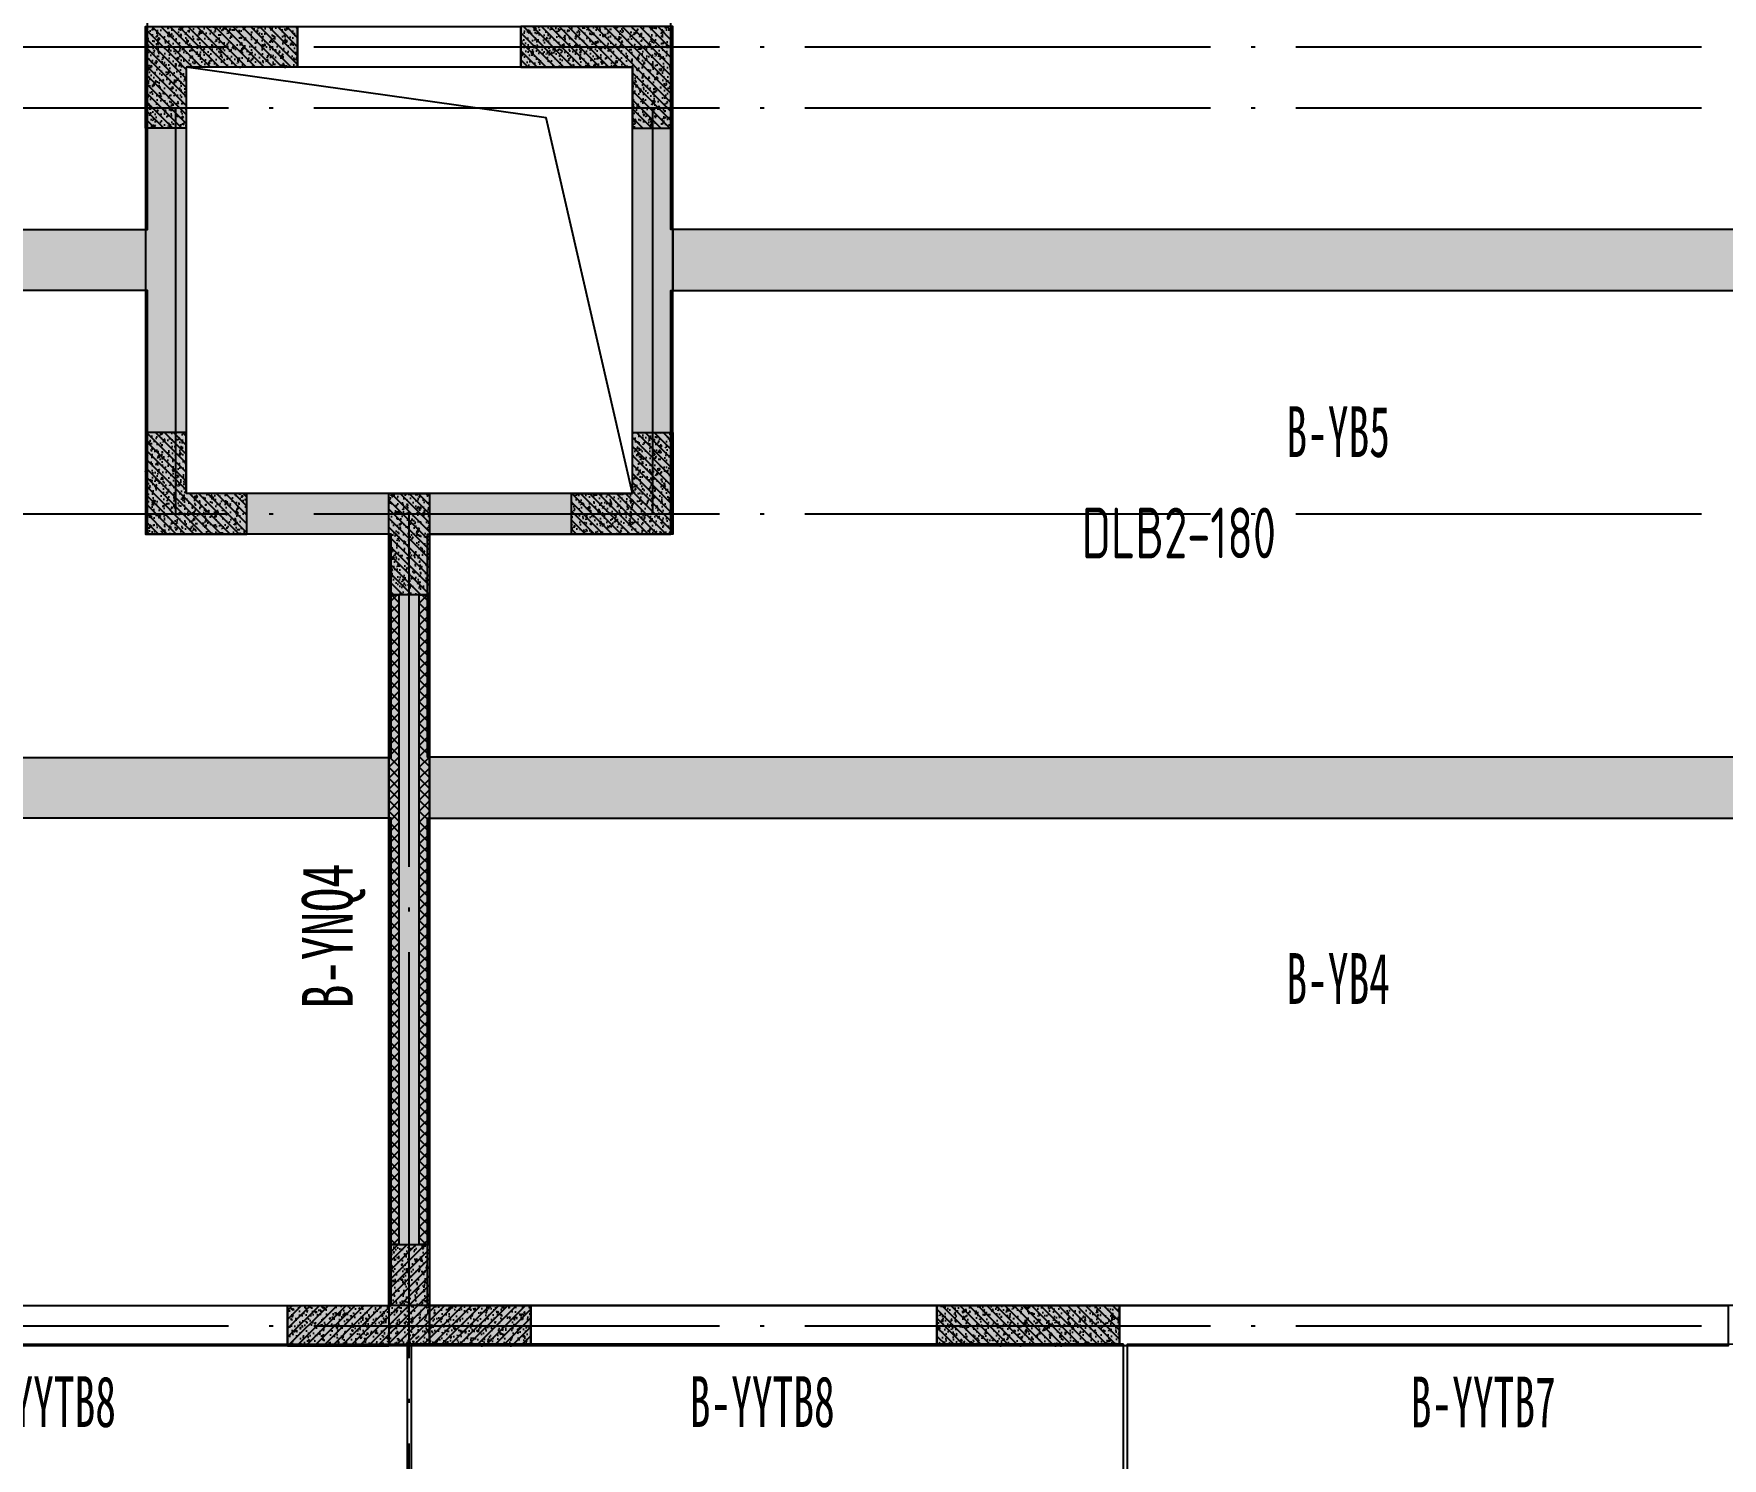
# Model space of a CAD drawing. Extents: x -3200781797 to -8106663, y 494714 to 1244925.
# Drawn here: x -8141201 to -8132879, y 926772 to 933789 of the extents above; entities that cross this region are included whole.
import ezdxf
from ezdxf.enums import TextEntityAlignment as Align
from ezdxf.xclip import XClip

# ---------------------------------------------------------------- set-up
doc = ezdxf.new("R2010")
doc.units = 0
doc.header["$LTSCALE"] = 1000
doc.header["$MEASUREMENT"] = 0
doc.header["$XCLIPFRAME"] = 0
for name, pattern in [('125-墙体$0$CONTINOUS', [0]), ('125-核心筒-标准层$0$CONTINOUS', [0]), ('3#-轴线$0$DOTE', [2.42, 2, -0.2, 0.02, -0.2]), ('3#4#5#$0$DASH', [0.35, 0.25, -0.1])]:
    doc.linetypes.add(name, pattern=pattern)
for name, color, linetype in [('120-墙体$0$S-WALL', 40, 'Continuous'), ('120-墙体$0$S-WALL-BEAM', 120, 'Continuous'), ('120-墙体$0$S-WALL-HATC', 253, 'Continuous'), ('125-墙体$0$S-WALL', 40, 'Continuous'), ('125-墙体$0$S-WALL-BEAM', 120, 'Continuous'), ('125-墙体$0$S-WALL-COLU', 252, '125-墙体$0$CONTINOUS'), ('125-墙体$0$S-WALL-COLU-HATC', 16, 'Continuous'), ('125-墙体$0$S-WALL-HATC', 253, 'Continuous'), ('125-核心筒-标准层$0$S-SLAB-HOLE', 5, 'Continuous'), ('125-核心筒-标准层$0$S-WALL', 40, 'Continuous'), ('125-核心筒-标准层$0$S-WALL-BEAM', 120, 'Continuous'), ('125-核心筒-标准层$0$S-WALL-COLU', 252, '125-核心筒-标准层$0$CONTINOUS'), ('125-核心筒-标准层$0$S-WALL-COLU-HATC', 16, 'Continuous'), ('125-核心筒-标准层$0$S-WALL-HATC', 253, 'Continuous'), ('3#-轴线$0$A-ANNO-DOTE', 10, '3#-轴线$0$DOTE'), ('3#4#5#$0$PC-SLAB', 6, '3#4#5#$0$DASH'), ('3#4#5#$0$S-ANNO-TEXT', 7, 'Continuous'), ('3#4#5#$0$S-PC-FQ-NYQ', 4, 'Continuous'), ('3#4#5#$0$S-PC-FQ-WYQ', 4, 'Continuous'), ('3#4#5#$0$S-PC-SLAB', 6, 'Continuous'), ('3#4#5#$0$S-WALL-HATC', 253, 'Continuous'), ('3#4#5#模板$0$S-SLAB-TEXT', 120, 'Continuous')]:
    doc.layers.add(name, color=color, linetype=linetype)
doc.styles.add('3#4#5#$0$外部参照 1$0$宋体', font='', dxfattribs={"width": 0.8})
doc.styles.add('3#4#5#$0$宋体', font='', dxfattribs={"width": 0.8})
doc.styles.add('3#4#5#模板$0$TSSD_Rein', font='tssdeng.shx', dxfattribs={"width": 0.7, "bigfont": 'hztxt.shx'})
doc.styles.get('3#4#5#$0$外部参照 1$0$宋体').set_extended_font_data('SimSun')
doc.styles.get('3#4#5#$0$宋体').set_extended_font_data('SimSun')

# ---------------------------------------------------------------- blocks, each defined once
blk = doc.blocks.new('3#4#5#模板$0$banhou-1')
at = {"layer": '3#4#5#模板$0$S-SLAB-TEXT', "style": '3#4#5#模板$0$TSSD_Rein', "width": 0.7}
blk.add_text('DLB2-180', height=250, dxfattribs=at).set_placement((95425.4, 25093), align=Align.BOTTOM_LEFT)
blk = doc.blocks.new('3#4#5#$0$B-YNQ4')
at = {"layer": '3#4#5#$0$S-PC-FQ-WYQ'}
h = blk.add_hatch(dxfattribs=at)
h.set_pattern_fill('ANSI37', color=256, scale=12, angle=90)
h.set_pattern_definition([(135, (-999357.987, 834939.82), (-26.9407684, -26.9407684), []), (225, (-999357.987, 834939.82), (26.9407684, -26.9407684), [])])
h.paths.add_polyline_path([(-137555.3, 319088.3), (-137505.3, 319088.3), (-137505.6, 322288.4), (-137555.6, 322288.4)])
h = blk.add_hatch(dxfattribs=at)
h.set_pattern_fill('ANSI37', color=256, scale=12, angle=90)
h.set_pattern_definition([(135, (-999207.987, 834939.82), (-26.9407684, -26.9407684), []), (225, (-999207.987, 834939.82), (26.9407684, -26.9407684), [])])
h.paths.add_polyline_path([(-137405.3, 319088.3), (-137355.3, 319088.3), (-137355.6, 322288.4), (-137405.6, 322288.4)])
for points in [[(-137555.3, 319088.3), (-137505.3, 319088.3), (-137505.6, 322288.4), (-137555.6, 322288.4)], [(-137555.6, 322288.4), (-137355.6, 322288.4), (-137355.3, 319088.3), (-137555.3, 319088.3)], [(-137405.3, 319088.3), (-137355.3, 319088.3), (-137355.6, 322288.4), (-137405.6, 322288.4)]]:
    blk.add_lwpolyline(points, close=True, dxfattribs=at)
blk = doc.blocks.new('3#4#5#$0$A$C53EF3948')
at = {"layer": '3#4#5#$0$S-PC-FQ-WYQ', "xscale": -1}
blk.add_blockref('3#4#5#$0$B-YNQ4', (-106006.1, -329888.4), dxfattribs=at)
at = {"layer": '3#4#5#$0$S-PC-FQ-NYQ', "style": '3#4#5#$0$宋体', "width": 0.7}
blk.add_text('B-YNQ4', height=250, rotation=90, dxfattribs=at).set_placement((31046.6, -9638.3), align=Align.MIDDLE_LEFT)
blk = doc.blocks.new('3#4#5#$0$A$C7C4D4DCF')
at = {"layer": '3#4#5#$0$S-PC-SLAB'}
for points in [[(27929.3, 9.5), (31439.6, 9.5), (31439.6, -1500.4), (27929.3, -1500.4)], [(34969.9, 9.5), (31459.6, 9.5), (31459.6, -1500.4), (34969.9, -1500.4)]]:
    blk.add_lwpolyline(points, close=True, dxfattribs=at)
blk.add_lwpolyline([(38499.6, -500.2), (38499.6, -850.5, -0.41418), (37849.4, -1500.5), (34989.9, -1500.4), (34989.9, 9.5), (38349, 9.6), (38349, -500.2), (38499.6, -500.2)], format="xyb", dxfattribs=at)
at = {"layer": '3#4#5#$0$PC-SLAB', "linetype": 'ByBlock', "style": '3#4#5#$0$外部参照 1$0$宋体', "width": 0.6}
blk.add_text('B-YYTB8', height=250, rotation=360, dxfattribs=at).set_placement((29647.6, -276.2), align=Align.MIDDLE)
for s, p in [('B-YYTB8', (33190, -276.2)), ('B-YYTB7', (36743.6, -276.2))]:
    blk.add_text(s, height=250, dxfattribs=at).set_placement(p, align=Align.MIDDLE)
blk = doc.blocks.new('3#4#5#$0$ban3')
at = {"layer": '3#4#5#$0$S-WALL-HATC', "ltscale": 100}
h = blk.add_hatch(dxfattribs=at)
h.set_pattern_fill('AR-CONC', color=256, scale=25, angle=-270, style=0)
h.set_pattern_definition([(140, (-37341055835.12, -2020434459.28), (15.68803374565, 179.3150456502), [18.75, -206.25]), (85, (-37341055835.12, -2020434459.28), (-188.048033425, -34.68783340325), [15, -165]), (190.4514, (-37341055833.81, -2020434444.34), (-172.3598855152, 144.6273454285), [15.9350475, -175.285528]), (136.1842, (-37341055885.12, -2020434459.28), (41.3797535823, 266.8102621564), [28.125, -309.375]), (186.6356, (-37341055881.67, -2020434437.04), (-243.5294677251, 233.6656763872), [23.902572, -262.92825]), (81.1842, (-37341055885.12, -2020434459.28), (-243.5296502313, 233.6654862834), [22.5, -247.5]), (111, (-37341055872.62, -2020434434.28), (100.65472266633, 149.2267630296), [18.75, -206.25]), (56, (-37341055872.62, -2020434434.28), (-181.2875112617, 60.8288329804), [15, -165]), (161.4514, (-37341055864.23, -2020434421.84), (-80.6326241775, 210.0556571454), [15.9350475, -175.285528]), (127.5, (-37341055835.116, -2020434459.28), (-83.22346345783, 3.03996382932), [0, -163, 0, -167.5, 0, -165.625]), (97.5, (-37341055835.12, -2020434459.28), (-98.6029279706, 65.76738436054), [0, -95.5, 0, -159.25, 0, -63.125]), (57.5, (-37341055835.116, -2020434515.03), (5.6387179336, 133.4556090431), [0, -62.5, 0, -195, 0, -258.75]), (47.5, (-37341055835.12, -2020434540.03), (-25.02624558308, 145.7965423356), [0, -81.25, 0, -129.5, 0, -183.75])])
h.paths.add_polyline_path([(-214482, 407075), (-214482, 407375), (-220082, 407375), (-220082, 407075)])
h = blk.add_hatch(dxfattribs=at)
h.set_pattern_fill('AR-CONC', color=256, scale=25, angle=-270, style=0)
h.set_pattern_definition([(140, (-37341055835.12, -2020437159.28), (15.68803374565, 179.3150456502), [18.75, -206.25]), (85, (-37341055835.12, -2020437159.28), (-188.048033425, -34.68783340325), [15, -165]), (190.4514, (-37341055833.81, -2020437144.34), (-172.3598855152, 144.6273454285), [15.9350475, -175.285528]), (136.1842, (-37341055885.12, -2020437159.28), (41.3797535823, 266.8102621564), [28.125, -309.375]), (186.6356, (-37341055881.67, -2020437137.04), (-243.5294677251, 233.6656763872), [23.902572, -262.92825]), (81.1842, (-37341055885.12, -2020437159.28), (-243.5296502313, 233.6654862834), [22.5, -247.5]), (111, (-37341055872.62, -2020437134.28), (100.65472266633, 149.2267630296), [18.75, -206.25]), (56, (-37341055872.62, -2020437134.28), (-181.2875112617, 60.8288329804), [15, -165]), (161.4514, (-37341055864.23, -2020437121.84), (-80.6326241775, 210.0556571454), [15.9350475, -175.285528]), (127.5, (-37341055835.116, -2020437159.28), (-83.22346345783, 3.03996382932), [0, -163, 0, -167.5, 0, -165.625]), (97.5, (-37341055835.12, -2020437159.28), (-98.6029279706, 65.76738436054), [0, -95.5, 0, -159.25, 0, -63.125]), (57.5, (-37341055835.116, -2020437215.03), (5.6387179336, 133.4556090431), [0, -62.5, 0, -195, 0, -258.75]), (47.5, (-37341055835.12, -2020437240.03), (-25.02624558308, 145.7965423356), [0, -81.25, 0, -129.5, 0, -183.75])])
h.paths.add_polyline_path([(-214482, 404475), (-214482, 404775), (-221282, 404775), (-221282, 404475)])
at = {"layer": '3#4#5#$0$S-PC-SLAB'}
for points in [[(-214472, 407375), (-220092, 407375), (-220092, 409775), (-214472, 409775)], [(-214472, 402075), (-221292, 402075), (-221292, 404475), (-214472, 404475)]]:
    blk.add_lwpolyline(points, close=True, dxfattribs=at)
blk.add_lwpolyline([(-214472, 407075), (-214472, 404775), (-221292, 404775), (-221292, 405875), (-220092, 405875), (-220092, 407075), (-214472, 407075)], dxfattribs=at)
at = {"layer": '3#4#5#$0$S-WALL-HATC', "ltscale": 100}
for points in [[(-214482, 407075), (-214482, 407375), (-220082, 407375), (-220082, 407075)], [(-214482, 404475), (-214482, 404775), (-221282, 404775), (-221282, 404475)]]:
    blk.add_lwpolyline(points, close=True, dxfattribs=at)
blk = doc.blocks.new('3#4#5#$0$ban111')
at = {"layer": '3#4#5#$0$S-WALL-HATC', "ltscale": 100}
h = blk.add_hatch(dxfattribs=at)
h.set_pattern_fill('AR-CONC', color=256, scale=25, angle=-270, style=0)
h.set_pattern_definition([(140, (-37341047970.12, -2020434559.28), (15.68803374565, 179.3150456502), [18.75, -206.25]), (85, (-37341047970.12, -2020434559.28), (-188.048033425, -34.68783340325), [15, -165]), (190.4514, (-37341047968.81, -2020434544.34), (-172.3598855152, 144.6273454285), [15.9350475, -175.285528]), (136.1842, (-37341048020.12, -2020434559.28), (41.3797535823, 266.8102621564), [28.125, -309.375]), (186.6356, (-37341048016.67, -2020434537.05), (-243.5294677251, 233.6656763872), [23.902572, -262.92825]), (81.1842, (-37341048020.12, -2020434559.28), (-243.5296502313, 233.6654862834), [22.5, -247.5]), (111, (-37341048007.62, -2020434534.28), (100.65472266633, 149.2267630296), [18.75, -206.25]), (56, (-37341048007.62, -2020434534.28), (-181.2875112617, 60.8288329804), [15, -165]), (161.4514, (-37341047999.23, -2020434521.84), (-80.6326241775, 210.0556571454), [15.9350475, -175.285528]), (127.5, (-37341047970.12, -2020434559.28), (-83.22346345783, 3.03996382932), [0, -163, 0, -167.5, 0, -165.625]), (97.5, (-37341047970.12, -2020434559.28), (-98.6029279706, 65.76738436054), [0, -95.5, 0, -159.25, 0, -63.125]), (57.5, (-37341047970.12, -2020434615.03), (5.6387179336, 133.4556090431), [0, -62.5, 0, -195, 0, -258.75]), (47.5, (-37341047970.12, -2020434640.03), (-25.02624558308, 145.7965423356), [0, -81.25, 0, -129.5, 0, -183.75])])
h.paths.add_polyline_path([(-228282, 407075), (-228282, 407375), (-222682, 407375), (-222682, 407075)])
h = blk.add_hatch(dxfattribs=at)
h.set_pattern_fill('AR-CONC', color=256, scale=25, angle=-270, style=0)
h.set_pattern_definition([(140, (-37341047970.12, -2020437059.28), (15.68803374565, 179.3150456502), [18.75, -206.25]), (85, (-37341047970.12, -2020437059.28), (-188.048033425, -34.68783340325), [15, -165]), (190.4514, (-37341047968.81, -2020437044.34), (-172.3598855152, 144.6273454285), [15.9350475, -175.285528]), (136.1842, (-37341048020.12, -2020437059.28), (41.3797535823, 266.8102621564), [28.125, -309.375]), (186.6356, (-37341048016.67, -2020437037.05), (-243.5294677251, 233.6656763872), [23.902572, -262.92825]), (81.1842, (-37341048020.12, -2020437059.28), (-243.5296502313, 233.6654862834), [22.5, -247.5]), (111, (-37341048007.62, -2020437034.28), (100.65472266633, 149.2267630296), [18.75, -206.25]), (56, (-37341048007.62, -2020437034.28), (-181.2875112617, 60.8288329804), [15, -165]), (161.4514, (-37341047999.23, -2020437021.84), (-80.6326241775, 210.0556571454), [15.9350475, -175.285528]), (127.5, (-37341047970.12, -2020437059.28), (-83.22346345783, 3.03996382932), [0, -163, 0, -167.5, 0, -165.625]), (97.5, (-37341047970.12, -2020437059.28), (-98.6029279706, 65.76738436054), [0, -95.5, 0, -159.25, 0, -63.125]), (57.5, (-37341047970.12, -2020437115.03), (5.6387179336, 133.4556090431), [0, -62.5, 0, -195, 0, -258.75]), (47.5, (-37341047970.12, -2020437140.03), (-25.02624558308, 145.7965423356), [0, -81.25, 0, -129.5, 0, -183.75])])
h.paths.add_polyline_path([(-228282, 404475), (-228282, 404775), (-221482, 404775), (-221482, 404475)])
at = {"layer": '3#4#5#$0$S-PC-SLAB'}
for points in [[(-228292, 407375), (-222672, 407375), (-222672, 409775), (-228292, 409775)], [(-228292, 402075), (-221472, 402075), (-221472, 404475), (-228292, 404475)]]:
    blk.add_lwpolyline(points, close=True, dxfattribs=at)
blk.add_lwpolyline([(-228292, 407075), (-228292, 404775), (-221472, 404775), (-221472, 405875), (-222672, 405875), (-222672, 407075), (-228292, 407075)], dxfattribs=at)
at = {"layer": '3#4#5#$0$S-WALL-HATC', "ltscale": 100}
for points in [[(-228282, 407075), (-228282, 407375), (-222682, 407375), (-222682, 407075)], [(-228282, 404475), (-228282, 404775), (-221482, 404775), (-221482, 404475)]]:
    blk.add_lwpolyline(points, close=True, dxfattribs=at)
blk = doc.blocks.new('3#4#5#$0$5#')
at = {"layer": '3#4#5#$0$S-ANNO-TEXT', "xscale": -1}
for name, p in [('3#4#5#$0$ban3', (-43034.9, -247400.5)), ('3#4#5#$0$ban111', (-43035.7, -247400))]:
    blk.add_blockref(name, p, dxfattribs=at)
at = {"layer": '3#4#5#$0$PC-SLAB', "linetype": 'ByBlock', "style": '3#4#5#$0$外部参照 1$0$宋体', "width": 0.6}
for s, p in [('B-YB5', (182925.3, 158977.3)), ('B-YB4', (182925.3, 156285.2))]:
    blk.add_text(s, height=250, dxfattribs=at).set_placement(p, align=Align.MIDDLE)
blk = doc.blocks.new('125-墙体')
at = {"layer": '125-墙体$0$S-WALL-COLU-HATC'}
h = blk.add_hatch(dxfattribs=at)
h.set_pattern_fill('AR-CONC', color=256, scale=10)
h.set_pattern_definition([(50, (16440.73, -252107.814), (71.726018, -6.275213), [7.5, -82.5]), (355, (16440.73, -252107.814), (-13.875133, 75.219213), [6, -66]), (100.4514, (16446.705, -252108.34), (57.850938, 68.943954), [6.37402, -70.114211]), (46.1842, (16440.73, -252087.81), (106.724105, -16.5519), [11.25, -123.75]), (96.6356, (16449.62, -252089.19), (93.46627, 97.411787), [9.56103, -105.1713]), (351.1842, (16440.73, -252087.81), (93.466195, 97.41186), [9, -99]), (21, (16450.73, -252092.814), (59.690705, -40.261889), [7.5, -82.5]), (326, (16450.73, -252092.814), (24.331533, 72.515005), [6, -66]), (71.4514, (16455.7, -252096.17), (84.022263, 32.25305), [6.37402, -70.114211]), (37.5, (16440.728, -252107.814), (1.2159855, 33.2893854), [0, -65.2, 0, -67, 0, -66.25]), (7.5, (16440.728, -252107.814), (26.306954, 39.441171), [0, -38.2, 0, -63.7, 0, -25.25]), (327.5, (16418.428, -252107.814), (53.3822436, -2.2554872), [0, -25, 0, -78, 0, -103.5]), (317.5, (16408.43, -252107.814), (58.318617, 10.010498), [0, -32.5, 0, -51.8, 0, -73.5])])
h.paths.add_polyline_path([(7849.8, -11200), (7849.8, -11000), (6950, -11000), (6950, -11200)])
h = blk.add_hatch(dxfattribs=at)
h.set_pattern_fill('ANSI31', color=256, scale=250, style=0)
h.set_pattern_definition([(45, (16440.728, -252107.814), (-22.097087, 22.097087), [])])
h.paths.add_polyline_path([(7849.8, -11200), (7849.8, -11000), (6950, -11000), (6950, -11200)])
at = {"layer": '125-墙体$0$S-WALL-HATC'}
for points in [[(6950, -11200), (7849.8, -11200), (7849.8, -11000), (6950, -11000)], [(9850, -11000), (9850, -11200), (10350, -11200), (10350, -11000)]]:
    blk.add_hatch(color=256, dxfattribs=at).paths.add_polyline_path(points)
at = {"layer": '125-墙体$0$S-WALL'}
for p, q in [((6950, -11000), (7849.8, -11000)), ((6950, -11000), (6950, -11200)), ((7849.8, -11000), (7849.8, -11200)), ((6950, -11200), (7849.8, -11200))]:
    blk.add_line(p, q, dxfattribs=at)
blk.add_lwpolyline([(9850, -11000), (9850, -11200), (10350, -11200), (10350, -11000), (9850, -11000)], close=True, dxfattribs=at)
at = {"layer": '125-墙体$0$S-WALL-BEAM'}
for points in [[(3950, -11000), (3950, -11200), (6950, -11200), (6950, -11000)], [(7849.8, -11000), (7849.8, -11200), (9850, -11200), (9850, -11000)]]:
    blk.add_lwpolyline(points, close=True, dxfattribs=at)
at = {"layer": '125-墙体$0$S-WALL-COLU', "lineweight": -2}
blk.add_lwpolyline([(7849.8, -11200), (7849.8, -11000), (6950, -11000), (6950, -11200)], close=True, dxfattribs=at)
blk = doc.blocks.new('120-墙体')
at = {"layer": '120-墙体$0$S-WALL-HATC'}
blk.add_hatch(color=256, dxfattribs=at).paths.add_polyline_path([(-9050, -11200), (-9050, -11000), (-9550, -11000), (-9550, -11200)])
at = {"layer": '120-墙体$0$S-WALL'}
for p, q in [((-9050, -11000), (-9550, -11000)), ((-9050, -11200), (-9550, -11200))]:
    blk.add_line(p, q, dxfattribs=at)
at = {"layer": '120-墙体$0$S-WALL-BEAM'}
blk.add_lwpolyline([(-9050, -11000), (-9050, -11200), (-7050, -11200), (-7050, -11000)], close=True, dxfattribs=at)
blk = doc.blocks.new('125-核心筒-标准层')
at = {"layer": '125-核心筒-标准层$0$S-WALL-COLU-HATC'}
h = blk.add_hatch(dxfattribs=at)
h.set_pattern_fill('AR-CONC', color=256, scale=10)
h.set_pattern_definition([(50, (14437.05, -238295.61), (71.726018, -6.275213), [7.5, -82.5]), (355, (14437.05, -238295.61), (-13.875133, 75.219213), [6, -66]), (100.4514, (14443.03, -238296.135), (57.850938, 68.943954), [6.37402, -70.114211]), (46.1842, (14437.05, -238275.61), (106.724105, -16.5519), [11.25, -123.75]), (96.6356, (14445.95, -238276.99), (93.46627, 97.411787), [9.56103, -105.1713]), (351.1842, (14437.05, -238275.61), (93.466195, 97.41186), [9, -99]), (21, (14447.05, -238280.61), (59.690705, -40.261889), [7.5, -82.5]), (326, (14447.05, -238280.61), (24.331533, 72.515005), [6, -66]), (71.4514, (14452.03, -238283.97), (84.022263, 32.25305), [6.37402, -70.114211]), (37.5, (14437.052, -238295.612), (1.2159855, 33.2893854), [0, -65.2, 0, -67, 0, -66.25]), (7.5, (14437.052, -238295.612), (26.306954, 39.441171), [0, -38.2, 0, -63.7, 0, -25.25]), (327.5, (14414.752, -238295.612), (53.3822436, -2.2554872), [0, -25, 0, -78, 0, -103.5]), (317.5, (14404.752, -238295.612), (58.318617, 10.010498), [0, -32.5, 0, -51.8, 0, -73.5])])
h.paths.add_polyline_path([(-1100, 2200), (-1100, 1900), (-1300, 1900), (-1300, 2400), (-550, 2400), (-550, 2200)])
h = blk.add_hatch(dxfattribs=at)
h.set_pattern_fill('ANSI31', color=256, scale=250, style=0)
h.set_pattern_definition([(45, (14437.052, -238295.612), (-22.097087, 22.097087), [])])
h.paths.add_polyline_path([(-1100, 2200), (-1100, 1900), (-1300, 1900), (-1300, 2400), (-550, 2400), (-550, 2200)])
h = blk.add_hatch(dxfattribs=at)
h.set_pattern_fill('AR-CONC', color=256, scale=10)
h.set_pattern_definition([(50, (18639.61, -238707.81), (71.726018, -6.275213), [7.5, -82.5]), (355, (18639.61, -238707.81), (-13.875133, 75.219213), [6, -66]), (100.4514, (18645.59, -238708.334), (57.850938, 68.943954), [6.37402, -70.114211]), (46.1842, (18639.61, -238687.81), (106.724105, -16.5519), [11.25, -123.75]), (96.6356, (18648.5, -238689.19), (93.46627, 97.411787), [9.56103, -105.1713]), (351.1842, (18639.61, -238687.81), (93.466195, 97.41186), [9, -99]), (21, (18649.61, -238692.81), (59.690705, -40.261889), [7.5, -82.5]), (326, (18649.61, -238692.81), (24.331533, 72.515005), [6, -66]), (71.4514, (18654.586, -238696.166), (84.022263, 32.25305), [6.37402, -70.114211]), (37.5, (18639.611, -238707.81), (1.2159855, 33.2893854), [0, -65.2, 0, -67, 0, -66.25]), (7.5, (18639.61, -238707.81), (26.306954, 39.441171), [0, -38.2, 0, -63.7, 0, -25.25]), (327.5, (18617.311, -238707.81), (53.3822436, -2.2554872), [0, -25, 0, -78, 0, -103.5]), (317.5, (18607.31, -238707.81), (58.318617, 10.010498), [0, -32.5, 0, -51.8, 0, -73.5])])
h.paths.add_polyline_path([(1100, 2200), (1100, 1900), (1300, 1900), (1300, 2400), (550, 2400), (550, 2200)])
h = blk.add_hatch(dxfattribs=at)
h.set_pattern_fill('ANSI31', color=256, scale=250, style=0)
h.set_pattern_definition([(45, (18639.61, -238707.81), (-22.097087, 22.097087), [])])
h.paths.add_polyline_path([(1100, 2200), (1100, 1900), (1300, 1900), (1300, 2400), (550, 2400), (550, 2200)])
h = blk.add_hatch(dxfattribs=at)
h.set_pattern_fill('AR-CONC', color=256, scale=10)
h.set_pattern_definition([(50, (14437.05, -242036.99), (71.726018, -6.275213), [7.5, -82.5]), (355, (14437.05, -242036.99), (-13.875133, 75.219213), [6, -66]), (100.4514, (14443.03, -242037.51), (57.850938, 68.943954), [6.37402, -70.114211]), (46.1842, (14437.05, -242016.99), (106.724105, -16.5519), [11.25, -123.75]), (96.6356, (14445.95, -242018.37), (93.46627, 97.411787), [9.56103, -105.1713]), (351.1842, (14437.05, -242016.99), (93.466195, 97.41186), [9, -99]), (21, (14447.05, -242021.99), (59.690705, -40.261889), [7.5, -82.5]), (326, (14447.05, -242021.99), (24.331533, 72.515005), [6, -66]), (71.4514, (14452.03, -242025.345), (84.022263, 32.25305), [6.37402, -70.114211]), (37.5, (14437.052, -242036.99), (1.2159855, 33.2893854), [0, -65.2, 0, -67, 0, -66.25]), (7.5, (14437.052, -242036.99), (26.306954, 39.441171), [0, -38.2, 0, -63.7, 0, -25.25]), (327.5, (14414.752, -242036.99), (53.3822436, -2.2554872), [0, -25, 0, -78, 0, -103.5]), (317.5, (14404.752, -242036.99), (58.318617, 10.010498), [0, -32.5, 0, -51.8, 0, -73.5])])
h.paths.add_polyline_path([(-1100, 100), (-1100, 400), (-1300, 400), (-1300, -100), (-800, -100), (-800, 100)])
h = blk.add_hatch(dxfattribs=at)
h.set_pattern_fill('ANSI31', color=256, scale=250, style=0)
h.set_pattern_definition([(45, (14437.052, -242036.99), (-22.097087, 22.097087), [])])
h.paths.add_polyline_path([(-1100, 100), (-1100, 400), (-1300, 400), (-1300, -100), (-800, -100), (-800, 100)])
h = blk.add_hatch(dxfattribs=at)
h.set_pattern_fill('AR-CONC', color=256, scale=10)
h.set_pattern_definition([(50, (18639.61, -241662.724), (71.726018, -6.275213), [7.5, -82.5]), (355, (18639.61, -241662.72), (-13.875133, 75.219213), [6, -66]), (100.4514, (18645.59, -241663.246), (57.850938, 68.943954), [6.37402, -70.114211]), (46.1842, (18639.61, -241642.72), (106.724105, -16.5519), [11.25, -123.75]), (96.6356, (18648.5, -241644.1), (93.46627, 97.411787), [9.56103, -105.1713]), (351.1842, (18639.61, -241642.72), (93.466195, 97.41186), [9, -99]), (21, (18649.61, -241647.724), (59.690705, -40.261889), [7.5, -82.5]), (326, (18649.61, -241647.72), (24.331533, 72.515005), [6, -66]), (71.4514, (18654.586, -241651.08), (84.022263, 32.25305), [6.37402, -70.114211]), (37.5, (18639.611, -241662.724), (1.2159855, 33.2893854), [0, -65.2, 0, -67, 0, -66.25]), (7.5, (18639.61, -241662.724), (26.306954, 39.441171), [0, -38.2, 0, -63.7, 0, -25.25]), (327.5, (18617.311, -241662.724), (53.3822436, -2.2554872), [0, -25, 0, -78, 0, -103.5]), (317.5, (18607.31, -241662.724), (58.318617, 10.010498), [0, -32.5, 0, -51.8, 0, -73.5])])
h.paths.add_polyline_path([(1100, 100), (1100, 400), (1300, 400), (1300, -100), (800, -100), (800, 100)])
h = blk.add_hatch(dxfattribs=at)
h.set_pattern_fill('ANSI31', color=256, scale=250, style=0)
h.set_pattern_definition([(45, (18639.61, -241662.724), (-22.097087, 22.097087), [])])
h.paths.add_polyline_path([(1100, 100), (1100, 400), (1300, 400), (1300, -100), (800, -100), (800, 100)])
h = blk.add_hatch(dxfattribs=at)
h.set_pattern_fill('AR-CONC', color=256, scale=10)
h.set_pattern_definition([(50, (12337.076, -237557.834), (71.726018, -6.275213), [7.5, -82.5]), (355, (12337.076, -237557.83), (-13.875133, 75.219213), [6, -66]), (100.4514, (12343.05, -237558.36), (57.850938, 68.943954), [6.37402, -70.114211]), (46.1842, (12337.08, -237537.83), (106.724105, -16.5519), [11.25, -123.75]), (96.6356, (12345.97, -237539.21), (93.46627, 97.411787), [9.56103, -105.1713]), (351.1842, (12337.08, -237537.83), (93.466195, 97.41186), [9, -99]), (21, (12347.076, -237542.834), (59.690705, -40.261889), [7.5, -82.5]), (326, (12347.076, -237542.83), (24.331533, 72.515005), [6, -66]), (71.4514, (12352.05, -237546.19), (84.022263, 32.25305), [6.37402, -70.114211]), (37.5, (12337.076, -237557.834), (1.2159855, 33.2893854), [0, -65.2, 0, -67, 0, -66.25]), (7.5, (12337.076, -237557.834), (26.306954, 39.441171), [0, -38.2, 0, -63.7, 0, -25.25]), (327.5, (12314.776, -237557.834), (53.3822436, -2.2554872), [0, -25, 0, -78, 0, -103.5]), (317.5, (12304.776, -237557.834), (58.318617, 10.010498), [0, -32.5, 0, -51.8, 0, -73.5])])
h.paths.add_polyline_path([(100, 100), (-100, 100), (-100, -400), (100, -400)])
h = blk.add_hatch(dxfattribs=at)
h.set_pattern_fill('ANSI31', color=256, scale=250, style=0)
h.set_pattern_definition([(45, (12337.076, -237557.834), (-22.097087, 22.097087), [])])
h.paths.add_polyline_path([(100, 100), (-100, 100), (-100, -400), (100, -400)])
h = blk.add_hatch(dxfattribs=at)
h.set_pattern_fill('AR-CONC', color=256, scale=10, angle=90)
h.set_pattern_definition([(140, (242036.99, 11637.05), (6.275213, 71.726018), [7.5, -82.5]), (85, (242036.99, 11637.05), (-75.219213, -13.875133), [6, -66]), (190.4514, (242037.51, 11643.03), (-68.943954, 57.850938), [6.37402, -70.114211]), (136.1842, (242016.99, 11637.05), (16.5519, 106.724105), [11.25, -123.75]), (186.6356, (242018.37, 11645.95), (-97.411787, 93.46627), [9.56103, -105.1713]), (81.1842, (242016.99, 11637.05), (-97.41186, 93.466195), [9, -99]), (111, (242021.99, 11647.05), (40.261889, 59.690705), [7.5, -82.5]), (56, (242021.99, 11647.05), (-72.515005, 24.331533), [6, -66]), (161.4514, (242025.345, 11652.03), (-32.25305, 84.022263), [6.37402, -70.114211]), (127.5, (242036.99, 11637.052), (-33.2893854, 1.2159855), [0, -65.2, 0, -67, 0, -66.25]), (97.5, (242036.99, 11637.052), (-39.441171, 26.306954), [0, -38.2, 0, -63.7, 0, -25.25]), (57.5, (242036.99, 11614.752), (2.2554872, 53.3822436), [0, -25, 0, -78, 0, -103.5]), (47.5, (242036.99, 11604.752), (-10.010498, 58.318617), [0, -32.5, 0, -51.8, 0, -73.5])])
h.paths.add_polyline_path([(-100, -3900), (-600, -3900), (-600, -4100), (100, -4100), (600, -4100), (600, -3900), (100, -3900), (100, -3600), (-100, -3600)])
h = blk.add_hatch(dxfattribs=at)
h.set_pattern_fill('ANSI31', color=256, scale=250, angle=90, style=0)
h.set_pattern_definition([(135, (242036.99, 11637.052), (-22.097087, -22.097087), [])])
h.paths.add_polyline_path([(-100, -3900), (-600, -3900), (-600, -4100), (100, -4100), (600, -4100), (600, -3900), (100, -3900), (100, -3600), (-100, -3600)])
at = {"layer": '125-核心筒-标准层$0$S-WALL-HATC'}
for points in [[(1300, 2400), (550, 2400), (550, 2200), (1100, 2200), (1100, 100), (0, 100), (-1100, 100), (-1100, 2200), (-550, 2200), (-550, 2400), (-1300, 2400), (-1300, -100), (-100, -100), (-100, -400), (100, -400), (100, -100), (1300, -100)], [(0, -400), (-100, -400), (-100, -4100), (0, -4100), (100, -4100), (100, -400)], [(-100, -3700), (-100, -3900), (0, -3900), (0, -3766.7)], [(0, -3766.7), (0, -3900), (100, -3900), (100, -3700)]]:
    blk.add_hatch(color=256, dxfattribs=at).paths.add_polyline_path(points)
at = {"layer": '125-核心筒-标准层$0$S-SLAB-HOLE'}
blk.add_lwpolyline([(-1100, 100), (-675.8, 1950), (1100, 2200)], dxfattribs=at)
at = {"layer": '125-核心筒-标准层$0$S-WALL'}
for p, q in [((-1300, -100), (-1300, 2400)), ((-550, 2200), (-550, 2400)), ((550, 2400), (550, 2200)), ((1300, 2400), (1300, -100)), ((-1100, 100), (-1100, 2200)), ((-1100, 2200), (-550, 2200)), ((550, 2200), (1100, 2200)), ((1100, 2200), (1100, 100)), ((-1100, 100), (0, 100)), ((0, 100), (1100, 100)), ((-1300, -100), (-100, -100)), ((-100, -100), (-100, -400)), ((100, -100), (100, -400)), ((100, -100), (1300, -100)), ((-100, -400), (-100, -4100)), ((100, -400), (100, -4100)), ((-100, -3700), (-100, -3700)), ((100, -3700), (100, -3700)), ((-100, -3900), (100, -3900))]:
    blk.add_line(p, q, dxfattribs=at)
blk.add_lwpolyline([(-100, -400), (100, -400)], dxfattribs=at)
at = {"layer": '125-核心筒-标准层$0$S-WALL-BEAM'}
blk.add_lwpolyline([(-550, 2200), (550, 2200), (550, 2400), (-550, 2400)], close=True, dxfattribs=at)
at = {"layer": '125-核心筒-标准层$0$S-WALL-COLU', "linetype": 'ByBlock'}
for points in [[(-1100, 2200), (-1100, 1900), (-1300, 1900), (-1300, 2400), (-550, 2400), (-550, 2200), (-1100, 2200)], [(1100, 2200), (1100, 1900), (1300, 1900), (1300, 2400), (550, 2400), (550, 2200), (1100, 2200)], [(-1100, 100), (-1100, 400), (-1300, 400), (-1300, -100), (-800, -100), (-800, 100), (-1100, 100)], [(1100, 100), (1100, 400), (1300, 400), (1300, -100), (800, -100), (800, 100), (1100, 100)], [(-100, -3900), (-600, -3900), (-600, -4100), (100, -4100), (600, -4100), (600, -3900), (100, -3900), (100, -3600), (-100, -3600), (-100, -3900)]]:
    blk.add_lwpolyline(points, dxfattribs=at)
at = {"layer": '125-核心筒-标准层$0$S-WALL-COLU', "lineweight": -2}
blk.add_lwpolyline([(100, 100), (-100, 100), (-100, -400), (100, -400)], close=True, dxfattribs=at)
blk = doc.blocks.new('3#-轴线')
at = {"layer": '3#-轴线$0$A-ANNO-DOTE'}
for points in [[(30200, -7100), (30200, 5500)], [(32550, -7100), (32550, 5500)], [(-3000, -4800), (44800, -4800)], [(-3000, -5100), (44800, -5100)], [(-3000, -7100), (44800, -7100)], [(31350, -16100), (31350, -7100)], [(-3000, -11100), (44800, -11100)]]:
    blk.add_lwpolyline(points, dxfattribs=at)

msp = doc.modelspace()

# ---------------------------------------------------------------- block references
msp.add_blockref('3#-轴线', (-8170700.4, 938524.6))
at = {"xscale": -1, "rotation": 3.622788229407092e-06}
for name, p in [('125-核心筒-标准层', (-8139350.4, 931424.6)), ('120-墙体', (-8149000.4, 938524.6)), ('125-墙体', (-8128900.4, 938524.6))]:
    msp.add_blockref(name, p, dxfattribs=at)
at = {"layer": '3#4#5#$0$S-ANNO-TEXT'}
msp.add_blockref('3#4#5#$0$A$C53EF3948', (-8170800.4, 938624.8), dxfattribs=at)
at = {"layer": '3#4#5#$0$S-PC-SLAB'}
msp.add_blockref('3#4#5#$0$5#', (-8317697.2, 772849.8), dxfattribs=at)
at = {"layer": '3#4#5#$0$S-PC-SLAB', "color": 1}
msp.add_blockref('3#4#5#$0$A$C7C4D4DCF', (-8170800.4, 927324.8), dxfattribs=at)
at = {"layer": '3#4#5#模板$0$S-SLAB-TEXT'}
ref = msp.add_blockref('3#4#5#模板$0$banhou-1', (-8231461.4, 906037.1), dxfattribs=at)
XClip(ref).set_block_clipping_path([(81660.923798101, 21287.4730024564), (102660.923798101, 35476.8525522163)])

doc.saveas('drawing.dxf')
